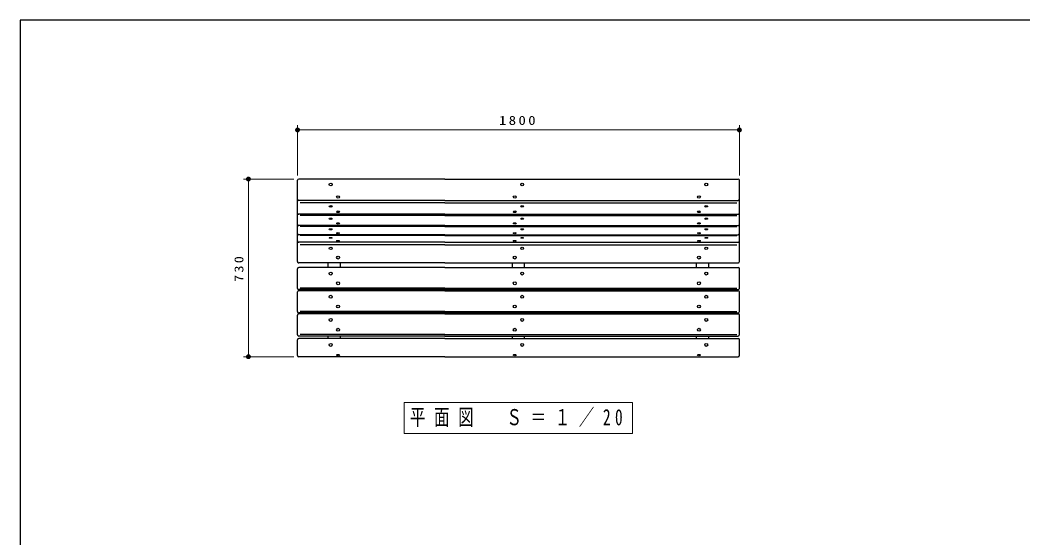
# Model space of a CAD drawing. Units: millimetres on the paper, scale 1:20. Extents: x -365 to 12, y -38 to 257.
# Drawn here: x -365 to -160.7, y 151.6 to 257 of the extents above; entities that cross this region are included whole.
import ezdxf

# ---------------------------------------------------------------- set-up
doc = ezdxf.new("R2010")
doc.units = ezdxf.units.MM
doc.layers.add('1_20', color=3, linetype='Continuous', lineweight=25)
doc.layers.add('99', color=7, linetype='Continuous', lineweight=13)
doc.styles.add('ＭＳ ゴシック', font='')
doc.styles.get('ＭＳ ゴシック').set_extended_font_data('MS Gothic')

# ---------------------------------------------------------------- blocks, each defined once
blk = doc.blocks.new('filled_dot')
at = {"color": 0, "linetype": 'Continuous', "lineweight": -2, "const_width": 1.25}
blk.add_lwpolyline([(-0.625, 0, 1), (0.625, 0, 1)], format="xyb", close=True, dxfattribs=at)

msp = doc.modelspace()

# ---------------------------------------------------------------- linework, layer by layer
at = {"layer": '1_20', "color": 7, "lineweight": 13}
for p, q in [((-308.479, 225.378), (-308.479, 235.628)), ((-218.479, 225.378), (-218.479, 235.628)), ((-308.479, 234.628), (-218.479, 234.628)), ((-309.229, 224.628), (-319.479, 224.628)), ((-318.479, 188.457), (-318.479, 224.628)), ((-309.229, 188.457), (-319.479, 188.457)), ((-240.229, 179.107), (-286.729, 179.107)), ((-286.729, 179.107), (-286.729, 172.807)), ((-240.229, 172.807), (-240.229, 179.107)), ((-286.729, 172.807), (-240.229, 172.807))]:
    msp.add_line(p, q, dxfattribs=at)
at = {"layer": '1_20'}
for p, q in [((-308.478, 207.83), (-308.478, 224.378)), ((-278.479, 224.628), (-308.229, 224.628)), ((-278.479, 224.628), (-218.728, 224.628)), ((-218.479, 207.83), (-218.479, 224.378)), ((-278.479, 220.291), (-308.229, 220.291)), ((-278.479, 219.786), (-307.979, 219.786)), ((-278.479, 220.291), (-218.728, 220.291)), ((-278.479, 219.786), (-218.978, 219.786)), ((-278.479, 217.461), (-308.229, 217.461)), ((-278.479, 217.182), (-307.979, 217.182)), ((-278.479, 217.461), (-218.728, 217.461)), ((-278.479, 217.182), (-218.978, 217.182)), ((-278.479, 215.184), (-308.229, 215.184)), ((-278.479, 214.948), (-307.979, 214.948)), ((-278.479, 215.184), (-218.728, 215.184)), ((-278.479, 214.948), (-218.978, 214.948)), ((-278.479, 213.295), (-308.229, 213.295)), ((-278.479, 213.121), (-307.979, 213.121)), ((-278.479, 213.295), (-218.728, 213.295)), ((-278.479, 213.121), (-218.978, 213.121)), ((-278.479, 211.792), (-308.229, 211.792)), ((-278.479, 211.268), (-307.979, 211.268)), ((-278.479, 211.792), (-218.728, 211.792)), ((-278.479, 211.268), (-218.978, 211.268)), ((-308.478, 202.37), (-308.478, 206.369)), ((-278.479, 207.58), (-308.229, 207.58)), ((-278.479, 206.619), (-308.229, 206.619)), ((-302.228, 206.619), (-302.228, 207.58)), ((-299.728, 206.619), (-299.728, 207.58)), ((-278.479, 207.58), (-218.728, 207.58)), ((-278.479, 206.619), (-218.728, 206.619)), ((-264.729, 206.619), (-264.729, 207.58)), ((-262.229, 206.619), (-262.229, 207.58)), ((-227.229, 206.619), (-227.229, 207.58)), ((-224.729, 206.619), (-224.729, 207.58)), ((-218.479, 202.37), (-218.479, 206.369)), ((-278.479, 202.392), (-307.979, 202.392)), ((-278.479, 202.392), (-218.978, 202.392)), ((-308.478, 197.646), (-308.478, 201.645)), ((-278.479, 202.12), (-308.229, 202.12)), ((-278.479, 201.895), (-308.229, 201.895)), ((-302.228, 201.895), (-302.228, 202.12)), ((-299.728, 201.895), (-299.728, 202.12)), ((-278.479, 202.12), (-218.728, 202.12)), ((-278.479, 201.895), (-218.728, 201.895)), ((-264.729, 201.895), (-264.729, 202.12)), ((-262.229, 201.895), (-262.229, 202.12)), ((-227.229, 201.895), (-227.229, 202.12)), ((-224.729, 201.895), (-224.729, 202.12)), ((-218.479, 197.646), (-218.479, 201.645)), ((-308.478, 192.922), (-308.478, 196.921)), ((-278.479, 197.396), (-308.229, 197.396)), ((-278.479, 197.171), (-308.229, 197.171)), ((-278.479, 197.668), (-307.979, 197.668)), ((-302.228, 197.171), (-302.228, 197.396)), ((-299.728, 197.171), (-299.728, 197.396)), ((-278.479, 197.668), (-218.978, 197.668)), ((-278.479, 197.396), (-218.728, 197.396)), ((-278.479, 197.171), (-218.728, 197.171)), ((-264.729, 197.171), (-264.729, 197.396)), ((-262.229, 197.171), (-262.229, 197.396)), ((-227.229, 197.171), (-227.229, 197.396)), ((-224.729, 197.171), (-224.729, 197.396)), ((-218.479, 192.922), (-218.479, 196.921)), ((-278.479, 192.672), (-308.229, 192.672)), ((-278.479, 192.158), (-308.229, 192.158)), ((-278.479, 192.944), (-307.979, 192.944)), ((-302.228, 192.158), (-302.228, 192.672)), ((-299.728, 192.158), (-299.728, 192.672)), ((-278.479, 192.944), (-218.978, 192.944)), ((-278.479, 192.672), (-218.728, 192.672)), ((-278.479, 192.158), (-218.728, 192.158)), ((-264.729, 192.158), (-264.729, 192.672)), ((-262.229, 192.158), (-262.229, 192.672)), ((-227.229, 192.158), (-227.229, 192.672)), ((-224.729, 192.158), (-224.729, 192.672)), ((-308.478, 188.707), (-308.478, 191.908)), ((-218.479, 188.707), (-218.479, 191.908)), ((-278.479, 188.457), (-308.229, 188.457)), ((-278.479, 188.457), (-218.728, 188.457))]:
    msp.add_line(p, q, dxfattribs=at)
for centre, start, end in [((-308.228, 224.378), 90, 179.99999), ((-218.729, 224.378), 0.00001, 90), ((-308.228, 220.541), 179.99999, 270.00002), ((-218.729, 220.541), 269.99998, 0.00001), ((-308.228, 217.711), 179.99999, 270.00002), ((-218.729, 217.711), 269.99998, 0.00001), ((-308.228, 215.434), 179.99999, 270.00002), ((-218.729, 215.434), 269.99998, 0.00001), ((-308.228, 213.545), 179.99999, 270.00002), ((-218.729, 213.545), 269.99998, 0.00001), ((-308.228, 212.042), 179.99999, 270.00002), ((-218.729, 212.042), 269.99998, 0.00001), ((-308.228, 207.83), 179.99999, 270.00002), ((-308.228, 206.369), 90, 179.99999), ((-218.729, 207.83), 269.99998, 0.00001), ((-218.729, 206.369), 0.00001, 90), ((-308.228, 202.37), 179.99999, 270.00002), ((-218.729, 202.37), 269.99998, 0.00001), ((-308.228, 201.645), 90, 179.99999), ((-218.729, 201.645), 0.00001, 90), ((-308.228, 197.646), 179.99999, 270.00002), ((-308.228, 196.921), 90, 179.99999), ((-218.729, 197.646), 269.99998, 0.00001), ((-218.729, 196.921), 0.00001, 90), ((-308.228, 192.922), 179.99999, 270.00002), ((-308.228, 191.908), 90, 179.99999), ((-218.729, 192.922), 269.99998, 0.00001), ((-218.729, 191.908), 0.00001, 90), ((-308.228, 188.707), 179.99999, 270.00002), ((-218.729, 188.707), 269.99998, 0.00001)]:
    msp.add_arc(centre, 0.25, start, end, dxfattribs=at)
for centre, major_axis, ratio in [((-301.728, 223.522), (-0.3, 0), 0.9942), ((-262.729, 223.522), (0.3, 0), 0.9942), ((-225.229, 223.522), (0.3, 0), 0.9942), ((-300.228, 220.961), (-0.3, 0), 0.779298), ((-264.229, 220.961), (0.3, 0), 0.779298), ((-226.729, 220.961), (0.3, 0), 0.779298), ((-301.728, 219.06), (-0.3, 0), 0.547125), ((-262.729, 219.06), (0.3, 0), 0.547152), ((-225.229, 219.06), (0.3, 0), 0.547125), ((-301.728, 216.542), (-0.3, 0), 0.470015), ((-300.228, 217.966), (-0.3, 0), 0.547125), ((-264.229, 217.966), (0.3, 0), 0.547152), ((-262.729, 216.542), (0.3, 0), 0.470015), ((-226.729, 217.966), (0.3, 0), 0.547125), ((-225.229, 216.542), (0.3, 0), 0.470015), ((-301.728, 214.4), (-0.3, 0), 0.389116), ((-300.228, 215.602), (-0.3, 0), 0.470015), ((-264.229, 215.602), (0.3, 0), 0.470015), ((-262.729, 214.4), (0.3, 0), 0.389089), ((-226.729, 215.602), (0.3, 0), 0.470015), ((-225.229, 214.4), (0.3, 0), 0.389116), ((-301.728, 212.658), (-0.3, 0), 0.312766), ((-300.228, 213.622), (-0.3, 0), 0.389089), ((-264.229, 213.622), (0.3, 0), 0.389116), ((-262.729, 212.658), (0.3, 0), 0.312766), ((-226.729, 213.622), (0.3, 0), 0.389089), ((-225.229, 212.658), (0.3, 0), 0.312766), ((-301.728, 210.504), (-0.3, 0), 0.762741), ((-300.228, 212.033), (-0.3, 0), 0.312743), ((-264.229, 212.033), (0.3, 0), 0.312766), ((-262.729, 210.504), (0.3, 0), 0.762741), ((-226.729, 212.033), (0.3, 0), 0.312743), ((-225.229, 210.504), (0.3, 0), 0.762741), ((-300.228, 208.633), (-0.3, 0), 0.973219), ((-264.229, 208.633), (0.3, 0), 0.973246), ((-226.729, 208.633), (0.3, 0), 0.973219), ((-301.728, 205.389), (-0.3, 0), 0.994556), ((-262.729, 205.389), (0.3, 0), 0.994583), ((-225.229, 205.389), (0.3, 0), 0.994556), ((-300.228, 203.4), (-0.3, 0), 0.994556), ((-264.229, 203.4), (0.3, 0), 0.994556), ((-226.729, 203.4), (0.3, 0), 0.994556), ((-301.728, 200.665), (-0.3, 0), 0.994556), ((-262.729, 200.665), (0.3, 0), 0.994556), ((-225.229, 200.665), (0.3, 0), 0.994556), ((-300.228, 198.676), (-0.3, 0), 0.994556), ((-264.229, 198.676), (0.3, 0), 0.994556), ((-226.729, 198.676), (0.3, 0), 0.994556), ((-301.728, 195.941), (-0.3, 0), 0.994583), ((-262.729, 195.941), (0.3, 0), 0.99453), ((-225.229, 195.941), (0.3, 0), 0.994583), ((-300.228, 193.952), (-0.3, 0), 0.994583), ((-264.229, 193.952), (0.3, 0), 0.994583), ((-226.729, 193.952), (0.3, 0), 0.994583), ((-301.728, 190.856), (-0.3, 0), 0.958825), ((-262.729, 190.856), (0.3, 0), 0.958825), ((-225.229, 190.856), (0.3, 0), 0.958825), ((-300.228, 188.782), (-0.3, 0), 0.477162), ((-264.229, 188.782), (0.3, 0), 0.477162), ((-226.729, 188.782), (0.3, 0), 0.477162)]:
    msp.add_ellipse(centre, major_axis=major_axis, ratio=ratio, dxfattribs=at)
at = {"layer": '99', "color": 20, "lineweight": 25}
for p, q in [((0, 257), (-365, 257)), ((-365, 257), (-365, 0))]:
    msp.add_line(p, q, dxfattribs=at)

# ---------------------------------------------------------------- block references
at = {"layer": '1_20', "color": 7, "lineweight": 13, "xscale": 0.4, "yscale": 0.4}
msp.add_blockref('filled_dot', (-308.479, 234.628), dxfattribs=at)
for p, rotation in [((-218.479, 234.628), 180), ((-318.479, 224.628), 270), ((-318.479, 188.457), 90)]:
    msp.add_blockref('filled_dot', p, dxfattribs=dict(at, rotation=rotation))

# ---------------------------------------------------------------- texts
at = {"layer": '1_20', "color": 7, "style": 'ＭＳ ゴシック'}
for s, insert, char_height, attachment_point in [('\\T1.33;\\W1.2;1800', (-263.479, 235.628), 1.833, 8), ('\\T1.56;\\W0.7;平面図\u3000Ｓ＝１／20', (-263.479, 175.957), 3.299, 5)]:
    msp.add_mtext(s, dxfattribs=dict(at, insert=insert, char_height=char_height, attachment_point=attachment_point))
at = {"layer": '1_20', "color": 7, "insert": (-319.479, 206.542), "char_height": 1.833, "attachment_point": 8, "rotation": 90, "style": 'ＭＳ ゴシック'}
msp.add_mtext('\\T1.33;\\W1.15;730', dxfattribs=at)

doc.saveas('drawing.dxf')
